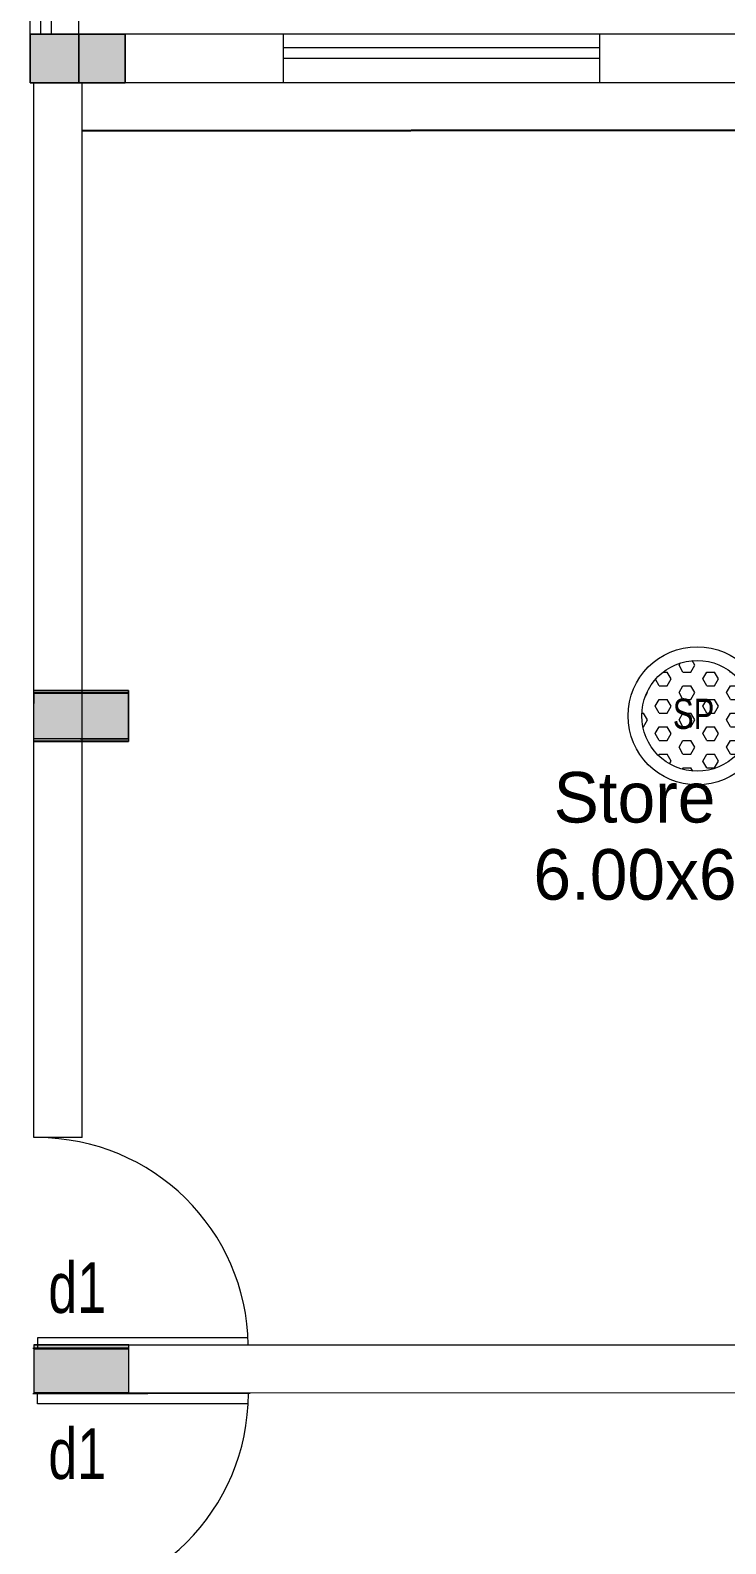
# Model space of a CAD drawing. Header units: metres. Extents: x 191982 to 427160, y -8904 to 80370.
# Drawn here: x 415068 to 418365, y 50877 to 58061 of the extents above; entities that cross this region are included whole.
import ezdxf

# ---------------------------------------------------------------- set-up
doc = ezdxf.new("R2010")
doc.units = ezdxf.units.M
doc.header["$LTSCALE"] = 700
doc.header["$MEASUREMENT"] = 0
doc.header["$PDMODE"] = 32
doc.layers.get('Defpoints').update_dxf_attribs({"lineweight": 9})
doc.layers.add('MAIN GATE', color=7, linetype='Continuous', lineweight=9)
doc.layers.add('NEW PLANS', color=7, linetype='Continuous', lineweight=9)
doc.styles.add('RVR', font='MOD20.TTF')
doc.styles.get("Standard").update_dxf_attribs({"font": 'swisscl.ttf'})
doc.dimstyles.get("Standard").update_dxf_attribs({"dimtxt": 0.23, "dimasz": 0.23, "dimexe": 0.05, "dimexo": 0.05, "dimgap": 0.06, "dimtad": 0, "dimzin": 0, "dimdsep": 46, "dimtxsty": 'Standard', "dimcen": 0, "dimse1": 1, "dimse2": 1, "dimadec": 0, "dimazin": 0, "dimtfac": 1, "dimtofl": 0, "dimtmove": 2, "dimatfit": 0, "dimfxl": 0.18, "dimtolj": 1, "dimtzin": 0, "dimarcsym": 0})

# ---------------------------------------------------------------- blocks, each defined once
blk = doc.blocks.new('*D95')
at = {"layer": 'Defpoints', "color": 0, "transparency": 16777216}
for p in [(415314.4, 57811.7), (418432.5, 57811.7), (418432.5, 57585.1)]:
    blk.add_point(p, dxfattribs=at)
at = {"layer": 'MAIN GATE', "color": 0, "lineweight": -2, "transparency": 16777216}
for p, q in [((415314.6, 57585.1), (416872.9, 57585.1)), ((418432.3, 57585.1), (416874, 57585.1))]:
    blk.add_line(p, q, dxfattribs=at)
at = {"layer": 'MAIN GATE', "color": 0, "transparency": 16777216}
for points in [[(415314.6, 57585.1), (415314.6, 57585), (415314.4, 57585.1)], [(418432.3, 57585.1), (418432.3, 57585), (418432.5, 57585.1)]]:
    blk.add_solid(points, dxfattribs=at)
at = {"layer": 'MAIN GATE', "color": 0, "transparency": 16777216, "insert": (416873.5, 57585.1), "char_height": 0.23, "attachment_point": 5}
blk.add_mtext('\\A1;3118.08', dxfattribs=at)
blk = doc.blocks.new('DAS')
at = {"layer": 'MAIN GATE'}
h = blk.add_hatch(dxfattribs=at)
h.set_pattern_fill('HEX', color=1, scale=0.3, style=0)
h.paths.add_polyline_path([(-3163.779, -2.1999, 1), (-3163.253, -2.1999, 1)])
at = {"layer": 'MAIN GATE', "color": 5}
for radius in [0.3279, 0.263]:
    blk.add_circle((-3163.516, -2.1999), radius, dxfattribs=at)
at = {"layer": 'NEW PLANS', "color": 7}
blk.add_text('SP', height=0.144, dxfattribs=at).set_placement((-3163.6314, -2.2621))

msp = doc.modelspace()

# ---------------------------------------------------------------- hatches: boundary and pattern name
at = {"layer": 'MAIN GATE'}
h = msp.add_hatch(color=256, dxfattribs=at)
h.dxf.hatch_style = 1
h.paths.add_polyline_path([(415534.419, 51820.129), (415084.419, 51820.129), (415084.419, 51590.129), (415534.419, 51590.129)])
at = {"layer": 'NEW PLANS'}
for points in [[(415297.772, 57811.692), (415297.772, 58041.692), (415067.772, 58041.692), (415067.772, 57811.692)], [(415297.772, 57811.692), (415297.772, 58041.692), (415067.772, 58041.692), (415067.772, 57811.692)], [(415297.772, 58041.692), (415297.772, 57811.692), (415067.772, 57811.692), (415067.772, 58041.692)], [(415517.772, 57811.692), (415517.772, 58041.692), (415297.772, 58041.692), (415297.772, 57811.692)], [(415517.772, 57811.692), (415517.772, 58041.692), (415297.772, 58041.692), (415297.772, 57811.692)], [(415517.772, 58041.692), (415517.772, 57811.692), (415297.772, 57811.692), (415297.772, 58041.692)], [(415314.13, 54926.692), (415314.13, 54696.692), (415084.13, 54696.692), (415084.13, 54926.692)], [(415534.13, 54685.336), (415534.13, 54915.336), (415084.13, 54915.336), (415084.13, 54685.336)], [(415314.13, 54926.692), (415534.13, 54926.692), (415534.13, 54696.692), (415314.13, 54696.692)]]:
    msp.add_hatch(color=256, dxfattribs=at).paths.add_polyline_path(points)

# ---------------------------------------------------------------- linework, layer by layer
at = {"layer": 'MAIN GATE'}
for p, q in [((415084.419, 52804.223), (415084.419, 57811.692)), ((415314.419, 52804.223), (415314.419, 57811.692)), ((415314.419, 52804.223), (415314.419, 54926.692))]:
    msp.add_line(p, q, dxfattribs=at)
msp.add_lwpolyline([(415084.419, 51590.129), (415534.419, 51590.129), (415534.419, 51820.129), (415084.419, 51820.129)], close=True, dxfattribs=at)
at = {"layer": 'NEW PLANS'}
for p, q in [((415297.772, 58041.692), (415297.772, 61271.692)), ((415297.772, 57811.692), (415297.772, 61271.692)), ((415067.772, 58041.692), (415067.772, 61041.692)), ((415117.772, 58041.692), (415117.772, 61041.692)), ((415167.772, 58041.692), (415167.772, 61041.692)), ((415067.772, 57811.692), (415067.772, 58041.692)), ((418297.772, 58041.692), (415067.772, 58041.692)), ((415067.772, 57811.692), (415067.772, 58041.692)), ((418297.772, 58041.692), (415067.772, 58041.692)), ((418297.772, 58041.692), (415067.772, 58041.692)), ((418297.772, 58041.692), (415067.772, 58041.692)), ((418297.772, 58041.692), (415067.772, 58041.692)), ((418527.772, 58041.692), (415067.772, 58041.692)), ((415067.772, 58041.692), (415067.772, 57811.692)), ((418527.772, 58041.692), (415297.772, 58041.692)), ((415297.772, 58041.692), (415297.772, 57811.692)), ((416267.394, 58041.692), (416267.394, 57811.692)), ((417767.394, 57976.692), (416267.394, 57976.692)), ((417767.394, 58041.692), (417767.394, 57811.692)), ((417767.394, 57926.692), (416267.394, 57926.692)), ((417017.772, 57811.692), (415067.772, 57811.692)), ((417017.772, 57811.692), (415067.772, 57811.692)), ((417017.772, 57811.692), (415067.772, 57811.692)), ((417017.772, 57811.692), (415067.772, 57811.692)), ((417017.772, 57811.692), (415067.772, 57811.692)), ((417017.772, 57811.692), (415067.772, 57811.692)), ((417834.082, 57811.692), (416459.082, 57811.692)), ((417834.082, 57811.692), (416459.082, 57811.692)), ((418432.503, 57811.692), (417422.503, 57811.692)), ((418052.125, 57811.692), (417834.082, 57811.692)), ((415534.13, 54926.692), (415084.13, 54926.692)), ((415534.13, 54926.692), (415084.13, 54926.692)), ((415534.13, 54915.336), (415084.13, 54915.336)), ((415534.13, 54915.336), (415084.13, 54915.336)), ((415534.13, 54915.336), (415084.13, 54915.336)), ((415534.13, 54915.336), (415084.13, 54915.336)), ((415534.13, 54915.336), (415084.13, 54915.336)), ((415534.13, 54915.336), (415084.13, 54915.336)), ((415534.13, 54915.336), (415084.13, 54915.336)), ((415534.13, 54915.336), (415084.13, 54915.336)), ((415534.13, 54915.336), (415084.13, 54915.336)), ((415534.13, 54915.336), (415084.13, 54915.336)), ((415534.13, 54915.336), (415084.13, 54915.336)), ((415534.13, 54915.336), (415084.13, 54915.336)), ((415534.13, 54915.336), (415084.13, 54915.336)), ((415534.13, 54915.336), (415084.13, 54915.336)), ((415534.13, 54915.336), (415084.13, 54915.336)), ((415084.13, 54915.336), (415084.13, 54865.336)), ((415084.13, 54915.336), (415534.13, 54915.336)), ((415084.13, 54915.336), (415534.13, 54915.336)), ((415084.13, 54915.336), (415534.13, 54915.336)), ((415084.13, 54915.336), (415534.13, 54915.336)), ((415534.13, 54915.336), (415084.13, 54915.336)), ((415534.13, 54915.336), (415084.13, 54915.336)), ((415534.13, 54915.336), (415084.13, 54915.336)), ((415534.13, 54915.336), (415084.13, 54915.336)), ((415534.13, 54915.336), (415084.13, 54915.336)), ((415534.13, 54915.336), (415084.13, 54915.336)), ((415534.13, 54915.336), (415084.13, 54915.336)), ((415534.13, 54915.336), (415084.13, 54915.336)), ((415534.13, 54915.336), (415084.13, 54915.336)), ((415534.13, 54915.336), (415084.13, 54915.336)), ((415534.13, 54915.336), (415084.13, 54915.336)), ((415534.13, 54915.336), (415084.13, 54915.336)), ((415534.13, 54915.336), (415084.13, 54915.336)), ((415534.13, 54915.336), (415084.13, 54915.336)), ((415534.13, 54915.336), (415084.13, 54915.336)), ((415534.13, 54915.336), (415084.13, 54915.336)), ((415534.13, 54915.336), (415084.13, 54915.336)), ((415534.13, 54915.336), (415084.13, 54915.336)), ((415534.13, 54915.336), (415084.13, 54915.336)), ((415534.13, 54915.336), (415084.13, 54915.336)), ((415534.13, 54915.336), (415084.13, 54915.336)), ((415534.13, 54915.336), (415084.13, 54915.336)), ((415534.13, 54915.336), (415084.13, 54915.336)), ((415534.13, 54915.336), (415084.13, 54915.336)), ((415534.13, 54915.336), (415084.13, 54915.336)), ((415534.13, 54915.336), (415084.13, 54915.336)), ((415534.13, 54915.336), (415084.13, 54915.336)), ((415534.13, 54915.336), (415084.13, 54915.336)), ((415534.13, 54915.336), (415084.13, 54915.336)), ((415534.13, 54915.336), (415084.13, 54915.336)), ((415534.13, 54915.336), (415084.13, 54915.336)), ((415534.13, 54915.336), (415084.13, 54915.336)), ((415534.13, 54915.336), (415084.13, 54915.336)), ((415534.13, 54913.772), (415084.13, 54913.772)), ((415534.13, 54913.772), (415084.13, 54913.772)), ((415534.13, 54913.772), (415084.13, 54913.772)), ((415534.13, 54913.772), (415084.13, 54913.772)), ((415534.13, 54913.772), (415084.13, 54913.772)), ((415534.13, 54913.772), (415084.13, 54913.772)), ((415534.13, 54913.772), (415084.13, 54913.772)), ((415534.13, 54913.772), (415084.13, 54913.772)), ((415534.13, 54913.772), (415084.13, 54913.772)), ((415534.13, 54913.772), (415084.13, 54913.772)), ((415534.13, 54913.772), (415084.13, 54913.772)), ((415534.13, 54913.772), (415084.13, 54913.772)), ((415534.13, 54913.772), (415084.13, 54913.772)), ((415084.13, 54913.772), (415534.13, 54913.772)), ((415534.13, 54913.772), (415084.13, 54913.772)), ((415534.13, 54913.772), (415084.13, 54913.772)), ((415534.13, 54696.692), (415534.13, 54926.692)), ((415534.13, 54696.692), (415534.13, 54926.692)), ((415084.13, 54685.336), (415084.13, 54735.336)), ((415534.13, 54686.899), (415084.13, 54686.899)), ((415534.13, 54686.899), (415084.13, 54686.899)), ((415534.13, 54686.899), (415084.13, 54686.899)), ((415534.13, 54686.899), (415084.13, 54686.899)), ((415534.13, 54686.899), (415084.13, 54686.899)), ((415534.13, 54686.899), (415084.13, 54686.899)), ((415534.13, 54686.899), (415084.13, 54686.899)), ((415534.13, 54685.336), (415084.13, 54685.336)), ((415534.13, 54685.336), (415084.13, 54685.336)), ((415534.13, 54685.336), (415084.13, 54685.336)), ((415534.13, 54685.336), (415084.13, 54685.336)), ((415534.13, 54685.336), (415084.13, 54685.336)), ((415534.13, 54685.336), (415084.13, 54685.336)), ((415534.13, 54685.336), (415084.13, 54685.336)), ((415534.13, 54685.336), (415084.13, 54685.336)), ((415534.13, 54685.336), (415084.13, 54685.336)), ((415534.13, 54685.336), (415084.13, 54685.336)), ((415534.13, 54685.336), (415084.13, 54685.336)), ((415534.13, 54685.336), (415084.13, 54685.336)), ((415534.13, 54685.336), (415084.13, 54685.336)), ((415534.13, 54685.336), (415084.13, 54685.336)), ((415534.13, 54685.336), (415084.13, 54685.336)), ((415084.13, 54685.336), (415534.13, 54685.336)), ((415084.13, 54685.336), (415534.13, 54685.336)), ((415084.13, 54685.336), (415534.13, 54685.336)), ((415084.13, 54685.336), (415534.13, 54685.336)), ((415534.13, 54685.336), (415084.13, 54685.336)), ((415534.13, 54685.336), (415084.13, 54685.336)), ((415534.13, 54685.336), (415084.13, 54685.336)), ((415534.13, 54685.336), (415084.13, 54685.336)), ((415534.13, 54685.336), (415084.13, 54685.336)), ((415534.13, 54685.336), (415084.13, 54685.336)), ((415534.13, 54685.336), (415084.13, 54685.336)), ((415534.13, 54685.336), (415084.13, 54685.336)), ((415534.13, 54685.336), (415084.13, 54685.336)), ((415534.13, 54685.336), (415084.13, 54685.336)), ((415534.13, 54685.336), (415084.13, 54685.336)), ((415534.13, 54685.336), (415084.13, 54685.336)), ((415534.13, 54685.336), (415084.13, 54685.336)), ((415534.13, 54685.336), (415084.13, 54685.336)), ((415534.13, 54685.336), (415084.13, 54685.336)), ((415534.13, 54685.336), (415084.13, 54685.336)), ((415534.13, 54685.336), (415084.13, 54685.336)), ((415534.13, 54685.336), (415084.13, 54685.336)), ((415534.13, 54685.336), (415084.13, 54685.336)), ((415534.13, 54685.336), (415084.13, 54685.336)), ((415534.13, 54685.336), (415084.13, 54685.336)), ((415534.13, 54685.336), (415084.13, 54685.336)), ((415534.13, 54685.336), (415084.13, 54685.336)), ((415534.13, 54685.336), (415084.13, 54685.336)), ((415534.13, 54685.336), (415084.13, 54685.336)), ((415534.13, 54685.336), (415084.13, 54685.336)), ((415534.13, 54685.336), (415084.13, 54685.336)), ((415534.13, 54685.336), (415084.13, 54685.336)), ((415534.13, 54685.336), (415084.13, 54685.336)), ((415534.13, 54685.336), (415084.13, 54685.336)), ((415534.13, 54685.336), (415084.13, 54685.336)), ((415534.13, 54685.336), (415084.13, 54685.336)), ((415534.13, 54685.336), (415084.13, 54685.336)), ((415304.13, 54696.692), (415534.13, 54696.692)), ((415304.13, 54696.692), (415534.13, 54696.692)), ((415314.419, 52804.223), (415084.419, 52804.223)), ((415080.032, 51804.223), (415534.419, 51804.223)), ((415084.366, 51801.789), (415534.366, 51801.789)), ((415084.366, 51801.789), (415534.366, 51801.789)), ((415534.366, 51801.789), (415084.366, 51801.789)), ((415534.366, 51801.789), (415084.366, 51801.789)), ((415534.366, 51801.789), (415084.366, 51801.789)), ((415534.366, 51801.789), (415084.366, 51801.789)), ((415534.366, 51801.789), (415084.366, 51801.789)), ((415534.366, 51801.789), (415084.366, 51801.789)), ((415534.366, 51801.789), (415084.366, 51801.789)), ((415534.366, 51801.789), (415084.366, 51801.789)), ((415534.366, 51801.789), (415084.366, 51801.789)), ((415534.366, 51801.789), (415084.366, 51801.789)), ((415534.366, 51801.789), (415084.366, 51801.789)), ((415534.366, 51801.789), (415084.366, 51801.789)), ((415534.366, 51801.789), (415084.366, 51801.789)), ((415534.366, 51801.789), (415084.366, 51801.789)), ((415534.366, 51801.789), (415084.366, 51801.789)), ((415534.366, 51801.789), (415084.366, 51801.789)), ((415534.366, 51801.789), (415084.366, 51801.789)), ((415084.419, 51820.129), (419497.772, 51820.129)), ((415085.032, 51804.223), (415535.032, 51804.223)), ((415085.032, 51804.223), (415535.032, 51804.223)), ((415535.032, 51804.223), (415085.032, 51804.223)), ((415535.032, 51804.223), (415085.032, 51804.223)), ((415535.032, 51804.223), (415085.032, 51804.223)), ((415535.032, 51804.223), (415085.032, 51804.223)), ((415535.032, 51804.223), (415085.032, 51804.223)), ((415535.032, 51804.223), (415085.032, 51804.223)), ((415535.032, 51804.223), (415085.032, 51804.223)), ((415535.032, 51804.223), (415085.032, 51804.223)), ((415535.032, 51804.223), (415085.032, 51804.223)), ((415085.032, 51804.223), (415535.032, 51804.223)), ((415535.032, 51804.223), (415085.032, 51804.223)), ((415535.032, 51804.223), (415085.032, 51804.223)), ((415535.032, 51804.223), (415085.032, 51804.223)), ((415535.032, 51804.223), (415085.032, 51804.223)), ((415535.032, 51804.223), (415085.032, 51804.223)), ((415535.032, 51804.223), (415085.032, 51804.223)), ((415085.032, 51804.223), (415535.032, 51804.223)), ((415535.032, 51804.223), (415085.032, 51804.223)), ((415535.032, 51804.223), (415085.032, 51804.223)), ((415275.263, 51804.223), (415085.032, 51804.223)), ((416100.428, 51854.223), (415101.679, 51854.223)), ((415101.679, 51854.223), (415101.679, 51804.223)), ((415523.085, 51804.223), (415180.148, 51804.223)), ((415282.772, 51820.129), (419377.772, 51820.129)), ((415080.032, 51590.129), (415624.802, 51590.129)), ((415084.366, 51592.562), (415534.366, 51592.562)), ((415084.366, 51592.562), (415534.366, 51592.562)), ((415534.366, 51592.562), (415084.366, 51592.562)), ((415534.366, 51592.562), (415084.366, 51592.562)), ((415534.366, 51592.562), (415084.366, 51592.562)), ((415534.366, 51592.562), (415084.366, 51592.562)), ((415534.366, 51592.562), (415084.366, 51592.562)), ((415534.366, 51592.562), (415084.366, 51592.562)), ((415534.366, 51592.562), (415084.366, 51592.562)), ((415534.366, 51592.562), (415084.366, 51592.562)), ((415534.366, 51592.562), (415084.366, 51592.562)), ((415534.366, 51592.562), (415084.366, 51592.562)), ((415534.366, 51592.562), (415084.366, 51592.562)), ((415534.366, 51592.562), (415084.366, 51592.562)), ((415534.366, 51592.562), (415084.366, 51592.562)), ((415534.366, 51592.562), (415084.366, 51592.562)), ((415534.366, 51592.562), (415084.366, 51592.562)), ((415534.366, 51592.562), (415084.366, 51592.562)), ((415534.366, 51592.562), (415084.366, 51592.562)), ((415085.032, 51590.129), (415535.032, 51590.129)), ((415085.032, 51590.129), (415535.032, 51590.129)), ((415535.032, 51590.129), (415085.032, 51590.129)), ((415535.032, 51590.129), (415085.032, 51590.129)), ((415535.032, 51590.129), (415085.032, 51590.129)), ((415535.032, 51590.129), (415085.032, 51590.129)), ((415535.032, 51590.129), (415085.032, 51590.129)), ((415535.032, 51590.129), (415085.032, 51590.129)), ((415535.032, 51590.129), (415085.032, 51590.129)), ((415535.032, 51590.129), (415085.032, 51590.129)), ((415535.032, 51590.129), (415085.032, 51590.129)), ((415085.032, 51590.129), (415535.032, 51590.129)), ((415535.032, 51590.129), (415085.032, 51590.129)), ((415535.032, 51590.129), (415085.032, 51590.129)), ((415535.032, 51590.129), (415085.032, 51590.129)), ((415535.032, 51590.129), (415085.032, 51590.129)), ((415535.032, 51590.129), (415085.032, 51590.129)), ((415535.032, 51590.129), (415085.032, 51590.129)), ((415085.032, 51590.129), (415535.032, 51590.129)), ((415535.032, 51590.129), (415085.032, 51590.129)), ((415535.032, 51590.129), (415085.032, 51590.129)), ((415275.263, 51590.129), (415085.032, 51590.129)), ((415101.679, 51540.129), (415101.679, 51590.129)), ((415523.085, 51590.129), (415180.148, 51590.129)), ((421527.772, 51590.129), (415534.366, 51592.562)), ((416110.032, 51590.129), (415624.802, 51590.129)), ((416100.428, 51540.129), (415101.679, 51540.129))]:
    msp.add_line(p, q, dxfattribs=at)
for points in [[(415067.772, 58041.692), (415067.772, 57811.692), (415517.772, 57811.692), (415517.772, 58041.692)], [(415067.772, 58041.692), (415067.772, 57811.692), (415517.772, 57811.692), (415517.772, 58041.692)], [(415067.772, 57811.692), (415067.772, 58041.692), (415517.772, 58041.692), (415517.772, 57811.692)], [(415084.13, 54696.692), (415084.13, 54926.692), (415534.13, 54926.692), (415534.13, 54696.692)], [(415084.13, 54685.336), (415084.13, 54915.336), (415534.13, 54915.336), (415534.13, 54685.336)]]:
    msp.add_lwpolyline(points, close=True, dxfattribs=at)
for centre, start, end in [((415101.679, 51804.223), 0.9114045, 90), ((415101.679, 51590.129), 270, 0)]:
    msp.add_arc(centre, 1000, start, end, dxfattribs=at)

# ---------------------------------------------------------------- block references
at = {"layer": 'MAIN GATE', "xscale": 1000, "yscale": 1000, "zscale": 1000}
msp.add_blockref('DAS', (3581746.044, 57006.455), dxfattribs=at)

# ---------------------------------------------------------------- texts
at = {"layer": 'MAIN GATE', "style": 'RVR'}
for s, p in [('Store - 2', (417549.243, 54300.085)), ('6.00x6.24', (417453.242, 53933.802))]:
    msp.add_text(s, height=240, dxfattribs=at).set_placement(p)
at = {"layer": 'NEW PLANS'}
for p in [(415153.253, 51972.165), (415153.253, 51183.962)]:
    msp.add_text('d1', height=240, dxfattribs=at).set_placement(p)

# ---------------------------------------------------------------- dimensions: what is measured, and where the dimension line sits
at = {"layer": 'MAIN GATE'}
dim = msp.add_linear_dim(base=(418432.503, 57585.082), p1=(415314.419, 57811.692), p2=(418432.503, 57811.692), dimstyle='Standard', dxfattribs=at)
dim.commit()
dim.dimension.update_dxf_attribs({"geometry": '*D95', "text_midpoint": (416873.461, 57585.082)})

doc.saveas('drawing.dxf')
